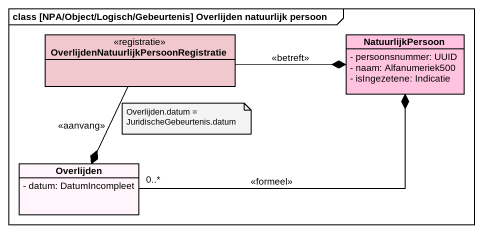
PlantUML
@startuml
mainframe class [NPA/Object/Logisch/Gebeurtenis] Overlijden natuurlijk persoon
hide circle
hide empty members
skinparam classAttributeIconSize 0
class "OverlijdenNatuurlijkPersoonRegistratie" as OverlijdenNatuurlijkPersoonR <<registratie>> #F0C8CD
class NatuurlijkPersoon #FFC3DF {
  - persoonsnummer: UUID
  - naam: Alfanumeriek500
  - isIngezetene: Indicatie
}
class Overlijden #FFF5FA {
  - datum: DatumIncompleet
}
OverlijdenNatuurlijkPersoonR -right-* NatuurlijkPersoon : <<betreft>>
OverlijdenNatuurlijkPersoonR --* Overlijden : <<aanvang>>
Overlijden "0..*" -right-* NatuurlijkPersoon : <<formeel>>
note as N1
  Overlijden.datum = JuridischeGebeurtenis.datum
end note
@enduml
